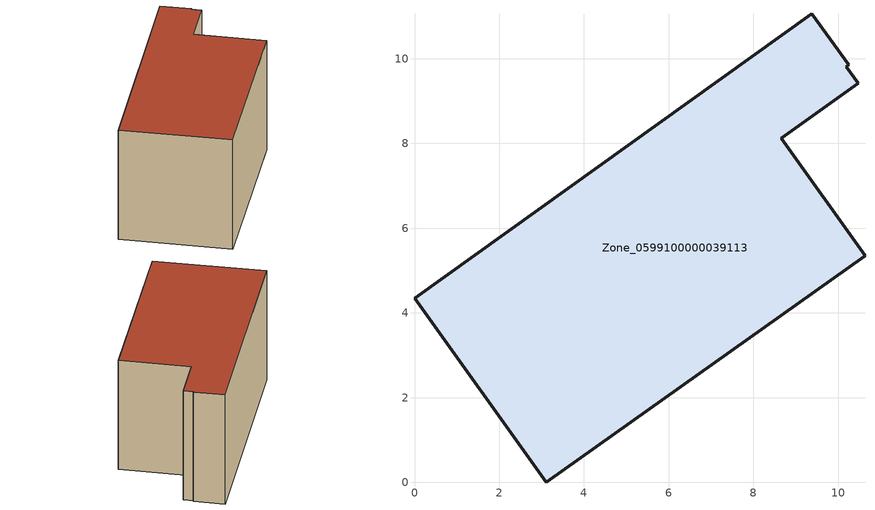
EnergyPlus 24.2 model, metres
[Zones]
Zone_0599100000039113
 floor ground (C_G): 10.19,9.82 10.47,9.42 8.66,8.12 10.63,5.35 3.11,0 0,4.34 9.38,11.07 10.24,9.86 z0
 wall outside (C_F): 3.11,0 10.63,5.35 8.66,8.12 10.47,9.42 10.19,9.82 10.24,9.86 9.38,11.07 0,4.34 3.11,0 z0:5.81
 roof outside (C_R): 10.47,9.42 10.19,9.82 10.24,9.86 9.38,11.07 0,4.34 3.11,0 10.63,5.35 8.66,8.12 z5.81
[BUILDING]
Pand.0599100000039113: North Axis=0; Terrain=City; Loads Convergence Tolerance Value=0.04; Temperature Convergence Tolerance Value=0.4; Solar Distribution=FullExterior; Maximum Number of Warmup Days=25; Minimum Number of Warmup Days=1
[Site:Location]
Rotterdam.The.Hague.AP_ZH_NLD Design_Conditions: Latitude=51.96; Longitude=4.45; Time Zone=1; Elevation=-4.5
[SITE:GROUNDTEMPERATURE:BUILDINGSURFACE]
18, 18, 18, 18, 18, 18, 18, 18, 18, 18, 18, 18
[MATERIAL] Thermal Absorptance=0.9; Solar Absorptance=0.7; Visible Absorptance=0.7
Name | Roughness | Thickness | Conductivity | Density | Specific Heat
G.TI.1975-1991 | MediumSmooth | 0.15 | 0.288461 | 540 | 1210
F.TI.1975-1991 | Rough | 0.3 | 0.230769 | 1920 | 840
R.TI.1975-1991 | MediumRough | 0.2 | 0.153846 | 1500 | 1000
[CONSTRUCTION]
C_G: G.TI.1975-1991
C_F: F.TI.1975-1991
C_R: R.TI.1975-1991
[ZONE]
Zone_0599100000039113: Type=1; Multiplier=1; Ceiling Height=Autocalculate; Volume=Autocalculate; Floor Area=autocalculate; Part of Total Floor Area=Yes
[ZONEINFILTRATION:DESIGNFLOWRATE]
Infil_Zone_0599100000039113: Zone or ZoneList or Space or SpaceList=Zone_0599100000039113; Schedule=AlwaysOn; Design Flow Rate Calculation Method=Flow/Area; Flow Rate per Floor Area=0.003; Constant Term Coefficient=1; Temperature Term Coefficient=0; Velocity Term Coefficient=0; Velocity Squared Term Coefficient=0
[HVACTEMPLATE:ZONE:IDEALLOADSAIRSYSTEM]
Zone_0599100000039113: Maximum Heating Supply Air Temperature=50; Minimum Cooling Supply Air Temperature=13; Maximum Heating Supply Air Humidity Ratio=0.0156; Minimum Cooling Supply Air Humidity Ratio=0.0077; Heating Limit=NoLimit; Cooling Limit=NoLimit; Dehumidification Control Type=ConstantSensibleHeatRatio; Cooling Sensible Heat Ratio=0.7; Dehumidification Setpoint=60; Humidification Control Type=None; Humidification Setpoint=30; Outdoor Air Method=None; Outdoor Air Flow Rate per Person=0.00944; Outdoor Air Flow Rate per Zone Floor Area=0; Outdoor Air Flow Rate per Zone=0; Demand Controlled Ventilation Type=None; Outdoor Air Economizer Type=NoEconomizer; Heat Recovery Type=None; Sensible Heat Recovery Effectiveness=0.7; Latent Heat Recovery Effectiveness=0.65
[ZONECONTROL:THERMOSTAT]
ThermostatControl_Zone_0599100000039113: Zone or ZoneList=Zone_0599100000039113; Control Type Schedule=DualSetpointControlType; Control 1=Thermostat_Zone_0599100000039113; Temperature Difference Between Cutout And Setpoint=0
[THERMOSTATSETPOINT:DUALSETPOINT]
Thermostat_Zone_0599100000039113: Heating Setpoint Temperature Schedule=HeatingSetpoint_Zone_0599100000039113; Cooling Setpoint Temperature Schedule=CoolingSetpoint_Zone_0599100000039113
[SCHEDULE:COMPACT]
HeatingSetpoint_Zone_0599100000039113: Through: 12/31, For: AllDays, Until: 24:00, 21
CoolingSetpoint_Zone_0599100000039113: Through: 12/31, For: AllDays, Until: 24:00, 24
DualSetpointControlType: Through: 12/31, For: AllDays, Until: 24:00, 4
AlwaysOn: Through: 12/31, For: AllDays, Until: 24:00, 1
